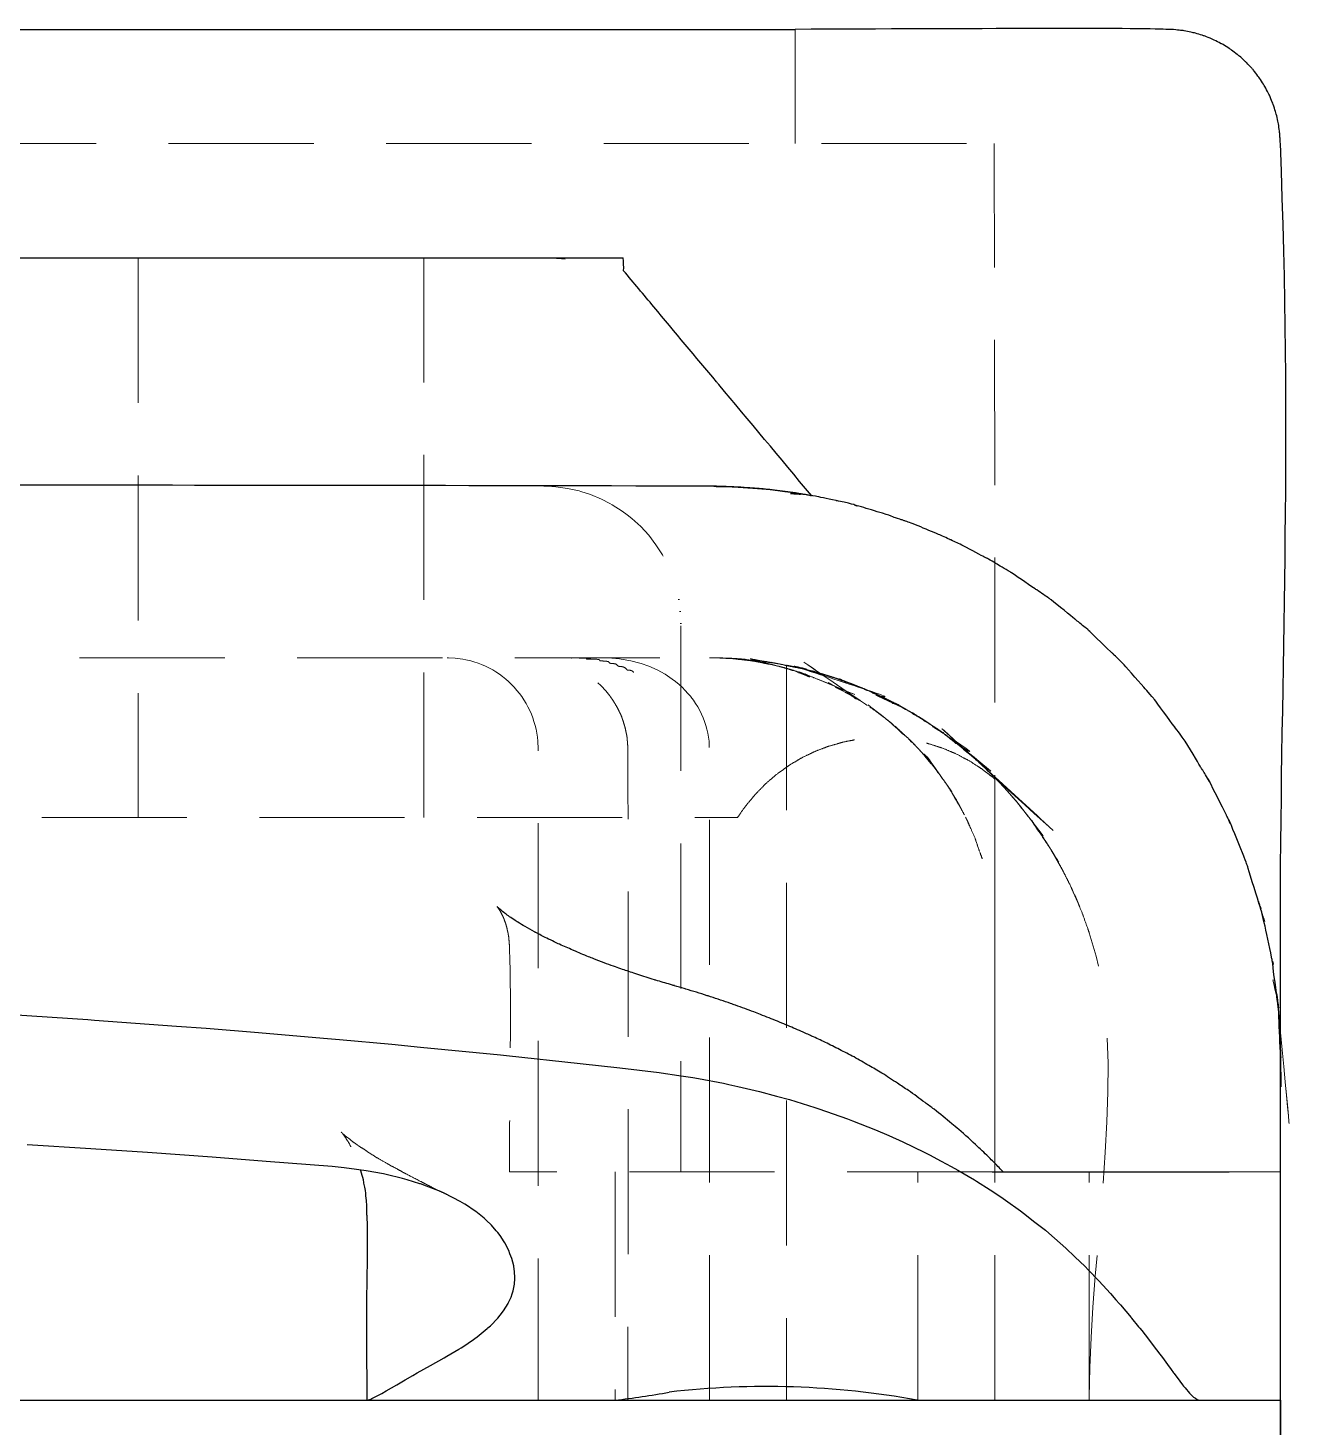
# Model space of a CAD drawing. Header units: millimetres. Extents: x -18.7 to 18.6, y -11.5 to 12.
# Drawn here: x 7.54 to 18.64, y -0.23 to 12.01 of the extents above; entities that cross this region are included whole.
import ezdxf

# ---------------------------------------------------------------- set-up
doc = ezdxf.new("R2010")
doc.units = ezdxf.units.MM
doc.linetypes.add('HIDDEN', pattern=[1.905, 1.27, -0.635])

msp = doc.modelspace()

# ---------------------------------------------------------------- linework, layer by layer
at = {"color": 7, "linetype": 'Continuous', "lineweight": 25}
for p, q in [((-14.25, 12), (14.25, 12)), ((12.165, 10), (12.747, 10)), ((18.472, 3.507), (18.473, 3.517)), ((18.487, 3.343), (18.484, 3.377)), ((18.5, 3.005), (18.5, 3.009)), ((15.976, 2), (18.049, 2)), ((3.5, 0), (10.501, 0)), ((10.505, 0), (12.675, 0)), ((12.68, 0), (17.796, 0))]:
    msp.add_line(p, q, dxfattribs=at)
at = {"color": 7, "linetype": 'HIDDEN', "lineweight": 18}
for p, q in [((14.25, 11), (14.25, 12)), ((-15.998, 11), (15.998, 11)), ((8.5, 10), (8.5, 5.1)), ((11, 5.1), (11, 10)), ((12.165, 10), (12, 10)), ((12.75, 9.887), (12.75, 9.887)), ((12.643, 6.497), (12.554, 6.5)), ((12.714, 6.5), (12.643, 6.497)), ((13.511, 6.5), (13.5, 6.5)), ((14.175, 6.434), (14.175, 0)), ((14.693, 6.29), (14.694, 6.29)), ((15.214, 6.052), (15.157, 6.083)), ((15.214, 6.052), (15.215, 6.051)), ((16, 0), (16, 5.449)), ((5.753, 5.1), (13.746, 5.1)), ((16.352, 5.029), (16.339, 5.046)), ((16.515, 4.777), (16.515, 4.777)), ((16.733, 4.339), (16.733, 4.34)), ((18.5, 3.027), (18.5, 3.027)), ((18.5, 3.009), (18.5, 3.009)), ((15.976, 2), (11.75, 2)), ((12.675, 2), (12.675, 0)), ((15.325, 0), (15.325, 2)), ((16.825, 0), (16.825, 2)), ((18.049, 2), (18.5, 2))]:
    msp.add_line(p, q, dxfattribs=at)
at = {"color": 7, "linetype": 'Continuous', "lineweight": 25, "flags": 128}
for points in [[(-3.309, 10), (-2.881, 10), (-2.432, 10), (-1.966, 10), (-1.487, 10), (-0.997, 10), (-0.5, 10), (0, 10), (0.5, 10), (0.997, 10), (1.487, 10), (1.966, 10), (2.432, 10), (2.881, 10), (3.309, 10), (3.715, 10), (4.095, 10), (11.798, 10), (11.901, 10), (12, 10), (12.005, 10), (12.165, 10)], [(13.559, 7.999), (13.604, 7.999), (13.614, 7.999), (13.701, 7.996), (13.753, 7.994), (13.881, 7.985), (13.959, 7.979), (13.971, 7.978), (13.997, 7.975), (14.032, 7.971), (14.099, 7.964), (14.16, 7.956), (14.187, 7.953), (14.26, 7.942), (14.262, 7.942), (14.317, 7.933), (14.332, 7.93), (14.359, 7.926), (14.376, 7.923), (14.384, 7.921), (14.393, 7.92), (14.393, 7.92)], [(7.393, 3.376), (8.06, 3.332), (8.117, 3.328), (8.837, 3.275), (9.096, 3.256), (9.553, 3.218), (10.123, 3.17), (10.264, 3.157), (10.722, 3.116), (10.971, 3.091), (11.673, 3.022), (11.724, 3.017), (12.369, 2.947), (12.716, 2.909), (13.061, 2.868), (13.079, 2.866), (13.233, 2.843), (13.355, 2.825), (13.405, 2.815), (13.625, 2.774), (13.67, 2.764), (13.749, 2.746), (13.938, 2.702), (14.089, 2.661), (14.201, 2.631), (14.424, 2.562), (14.458, 2.552), (14.709, 2.464), (14.752, 2.447), (14.954, 2.367), (15.071, 2.316), (15.193, 2.262), (15.38, 2.171), (15.426, 2.149), (15.53, 2.094), (15.617, 2.047), (15.676, 2.013), (15.82, 1.929), (15.839, 1.917), (15.958, 1.841), (16.051, 1.781), (16.093, 1.751), (16.224, 1.657), (16.251, 1.638), (16.35, 1.56), (16.441, 1.489), (16.472, 1.462), (16.621, 1.332), (16.7, 1.256), (16.789, 1.17), (16.817, 1.141), (16.91, 1.044), (16.944, 1.008), (17.011, 0.933), (17.059, 0.879), (17.09, 0.844), (17.099, 0.834), (17.192, 0.723), (17.195, 0.719), (17.257, 0.643), (17.267, 0.631), (17.285, 0.609), (17.344, 0.533), (17.368, 0.502), (17.414, 0.441), (17.442, 0.404), (17.465, 0.373), (17.509, 0.314), (17.542, 0.269), (17.564, 0.239), (17.568, 0.234), (17.618, 0.166), (17.642, 0.136), (17.651, 0.124), (17.664, 0.108), (17.704, 0.061), (17.705, 0.06), (17.723, 0.042), (17.738, 0.028), (17.744, 0.024), (17.754, 0.017), (17.769, 0.007), (17.796, 0), (17.832, 0), (17.891, 0), (17.894, 0), (18.034, 0), (18.049, 0), (18.163, 0), (18.185, 0), (18.2, 0), (18.283, 0), (18.348, 0), (18.396, 0), (18.5, 0), (18.5, 0)], [(10.501, 0), (10.505, 0), (10.506, 0), (10.518, 0.003), (10.536, 0.01), (10.546, 0.015), (10.592, 0.038), (10.632, 0.06), (10.672, 0.082), (10.764, 0.135), (10.778, 0.143), (10.839, 0.178), (10.906, 0.217), (10.944, 0.239), (11.058, 0.303), (11.18, 0.372), (11.202, 0.385), (11.307, 0.447), (11.328, 0.459), (11.341, 0.467), (11.435, 0.532), (11.446, 0.54), (11.467, 0.554), (11.554, 0.627), (11.561, 0.633), (11.585, 0.652), (11.648, 0.717), (11.65, 0.719), (11.67, 0.745), (11.698, 0.781), (11.738, 0.846), (11.74, 0.849), (11.742, 0.854), (11.764, 0.901), (11.774, 0.932), (11.782, 0.957), (11.783, 0.958), (11.794, 1.015), (11.798, 1.066), (11.798, 1.071), (11.796, 1.127), (11.789, 1.17), (11.788, 1.175), (11.771, 1.241), (11.755, 1.282), (11.744, 1.31), (11.71, 1.377), (11.705, 1.385), (11.668, 1.441), (11.649, 1.467), (11.635, 1.482), (11.592, 1.531), (11.547, 1.575), (11.528, 1.593), (11.455, 1.651), (11.441, 1.661), (11.374, 1.707), (11.36, 1.715), (11.318, 1.739), (11.258, 1.773), (11.179, 1.811), (11.147, 1.826), (11.025, 1.874), (10.971, 1.893), (10.967, 1.895), (10.854, 1.929), (10.813, 1.941), (10.671, 1.975), (10.647, 1.981), (10.496, 2.009), (10.413, 2.02), (10.305, 2.034), (10.2, 2.045), (9.622, 2.09), (9.148, 2.127), (8.581, 2.167), (8.085, 2.201), (7.53, 2.235)]]:
    msp.add_lwpolyline(points, dxfattribs=at)
at = {"color": 7, "linetype": 'HIDDEN', "lineweight": 18, "flags": 128}
for points in [[(12.165, 10), (12.114, 9.997), (12.163, 9.994), (12.17, 9.994), (12.239, 9.989), (12.165, 10)], [(12.05, 8), (12.12, 7.997), (12.155, 7.995), (12.258, 7.982), (12.361, 7.959), (12.375, 7.955), (12.46, 7.928), (12.557, 7.888), (12.63, 7.85), (12.65, 7.839), (12.738, 7.783), (12.781, 7.75), (12.821, 7.719), (12.899, 7.649), (12.969, 7.571), (13.033, 7.488), (13.073, 7.426), (13.089, 7.4), (13.138, 7.307), (13.15, 7.278), (13.178, 7.21), (13.209, 7.111), (13.23, 7.017), (13.232, 7.008), (13.232, 7.008), (13.245, 6.905), (13.245, 6.905), (13.25, 6.8), (13.25, 6.8), (13.25, 2), (13.25, 2), (13.25, 2)], [(13.5, 8), (13.539, 8), (13.559, 7.999)], [(14.393, 7.92), (14.393, 7.92), (14.392, 7.92)], [(11.204, 6.5), (11.218, 6.499), (11.274, 6.497), (11.297, 6.494), (11.343, 6.488), (11.37, 6.482), (11.411, 6.473), (11.44, 6.464), (11.477, 6.452), (11.506, 6.44), (11.542, 6.425), (11.57, 6.41), (11.604, 6.393), (11.631, 6.375), (11.662, 6.355), (11.689, 6.335), (11.718, 6.313), (11.742, 6.29), (11.769, 6.266), (11.792, 6.241), (11.816, 6.214), (11.837, 6.187), (11.859, 6.159), (11.877, 6.13), (11.896, 6.1), (11.912, 6.07), (11.928, 6.038), (11.942, 6.006), (11.955, 5.974), (11.965, 5.941), (11.976, 5.907), (11.984, 5.873), (11.991, 5.839), (11.996, 5.805), (12, 5.77), (12.003, 5.701), (12.003, 5.7), (12.003, 5.606), (12.003, 0), (12.003, 0)], [(13.5, 0), (13.5, 5.7), (13.499, 5.735), (13.497, 5.77), (13.492, 5.805), (13.486, 5.839), (13.479, 5.873), (13.469, 5.907), (13.458, 5.941), (13.446, 5.974), (13.432, 6.006), (13.416, 6.038), (13.398, 6.07), (13.379, 6.1), (13.36, 6.129), (13.339, 6.157), (13.337, 6.159), (13.313, 6.187), (13.289, 6.214), (13.262, 6.241), (13.235, 6.266), (13.205, 6.29), (13.175, 6.313), (13.113, 6.355), (13.043, 6.393), (12.97, 6.425), (12.904, 6.448), (12.893, 6.452), (12.813, 6.473), (12.729, 6.487), (12.714, 6.49), (12.643, 6.497)], [(14.18, 6.433), (14.176, 6.434), (14.175, 6.434), (14.175, 6.434), (14.175, 6.434)], [(14.74, 6.273), (14.702, 6.287), (14.693, 6.29)], [(16.515, 4.777), (16.492, 4.815), (16.492, 4.815), (16.611, 4.602), (16.669, 4.486), (16.668, 4.487), (16.684, 4.453), (16.671, 4.48), (16.671, 4.48), (16.726, 4.358), (16.726, 4.358)], [(14.175, 0.135), (14.175, 0), (14.175, 0), (14.175, 0)], [(16, 0), (16, 0)]]:
    msp.add_lwpolyline(points, dxfattribs=at)
at = {"color": 7, "linetype": 'HIDDEN', "lineweight": 18}
msp.add_arc((13.492, 2.902), 5.098, 81.2938, 89.914, dxfattribs=at)
at = {"color": 7, "linetype": 'Continuous', "lineweight": 25}
for centre, radius, start, end in [((11.753, 7.848), 7.902, 276.7006, 280.1704), ((13.999, -7.229), 7.349, 79.6476, 96.6498)]:
    msp.add_arc(centre, radius, start, end, dxfattribs=at)
for points, knots in [([(18.5, 3.009), (18.498, 3.507), (18.49, 6.201), (18.601, 8.419), (18.495, 11.079), (18.494, 11.03), (18.493, 11.088), (18.487, 11.123), (18.485, 11.16), (18.473, 11.209), (18.467, 11.246), (18.451, 11.293), (18.442, 11.33), (18.422, 11.375), (18.409, 11.412), (18.386, 11.454), (18.37, 11.49), (18.343, 11.529), (18.323, 11.565), (18.294, 11.6), (18.27, 11.636), (18.24, 11.667), (18.211, 11.702), (18.179, 11.728), (18.146, 11.762), (18.114, 11.784), (18.075, 11.817), (18.045, 11.834), (17.999, 11.866), (17.972, 11.878), (17.919, 11.908), (17.896, 11.915), (17.834, 11.943), (17.816, 11.946), (17.745, 11.97), (17.734, 11.97), (17.649, 11.991), (17.644, 11.987), (17.556, 12.001), (17.531, 11.997), (17.399, 12.013), (15.766, 12.006), (14.25, 12)], [0, 0, 0, 0, 0.108239, 0.585163, 0.588427, 0.596403, 0.598017, 0.599633, 0.60441, 0.606045, 0.610816, 0.612473, 0.617239, 0.618927, 0.623687, 0.625413, 0.630171, 0.631945, 0.636702, 0.638537, 0.643296, 0.645208, 0.649974, 0.651988, 0.656768, 0.658918, 0.663722, 0.666062, 0.67091, 0.673524, 0.678455, 0.68149, 0.686579, 0.690326, 0.695753, 0.700894, 0.707179, 0.716043, 0.725298, 0.743904, 0.762288, 1, 1, 1, 1]), ([(12.75, 9.887), (12.75, 9.887), (12.751, 9.924), (12.749, 9.962), (12.747, 10)], [0, 0, 0, 0, 0.0002467, 1, 1, 1, 1]), ([(14.393, 7.92), (14.119, 8.249), (13.844, 8.58), (13.577, 8.897), (13.571, 8.905), (13.383, 9.129), (13.109, 9.457), (12.838, 9.782), (12.75, 9.887)], [0, 0, 0, 0, 0.492887, 0.496695, 0.500073, 0.504943, 0.839304, 1, 1, 1, 1]), ([(18.5, 0), (18.499, -5.007), (18.499, -10.103), (18.5, 3.35), (18.497, 2.639), (18.501, 2.981), (18.498, 3.088), (18.492, 3.212), (18.507, 2.86), (18.481, 3.422), (18.484, 3.401), (18.449, 3.681), (18.489, 3.376), (18.471, 3.517), (18.494, 3.341), (18.408, 3.977), (18.448, 3.754), (18.423, 3.866), (18.405, 3.965), (18.326, 4.319), (18.336, 4.246), (18.373, 4.15), (18.329, 4.291), (18.314, 4.353), (18.336, 4.267), (18.311, 4.352), (18.301, 4.382), (18.334, 4.275), (18.195, 4.719), (18.222, 4.647), (18.177, 4.76), (18.208, 4.684), (18.032, 5.127), (18.047, 5.074), (18.073, 5.026), (18.024, 5.124), (18.036, 5.103), (17.864, 5.445), (17.858, 5.448), (17.904, 5.375), (17.833, 5.49), (17.827, 5.5), (17.815, 5.521), (17.799, 5.545), (17.81, 5.523), (17.687, 5.744), (17.567, 5.902), (17.566, 5.904), (17.597, 5.861), (17.38, 6.154), (17.4, 6.13), (17.316, 6.225), (17.326, 6.216), (17.127, 6.443), (17.121, 6.446), (17.127, 6.444), (17.011, 6.554), (17.047, 6.52), (16.944, 6.618), (16.81, 6.748), (16.816, 6.742), (16.811, 6.747), (16.715, 6.824), (16.7, 6.838), (16.697, 6.838), (16.521, 6.984), (16.469, 7.023), (16.478, 7.016), (16.393, 7.074), (16.29, 7.144), (16.146, 7.243), (16.136, 7.249), (16.144, 7.244), (16.072, 7.286), (16.01, 7.323), (15.987, 7.337), (15.919, 7.376), (15.945, 7.362), (15.902, 7.384), (15.905, 7.381), (15.704, 7.49), (15.656, 7.511), (15.579, 7.546), (15.556, 7.557), (15.527, 7.571), (15.473, 7.59), (15.289, 7.673), (15.229, 7.69), (15.205, 7.699), (15.184, 7.707), (15.135, 7.719), (15.105, 7.737), (15.037, 7.757), (14.813, 7.826), (14.778, 7.833), (14.804, 7.826), (14.77, 7.835), (14.792, 7.828), (14.776, 7.842), (14.618, 7.873), (14.523, 7.892), (14.32, 7.938), (14.431, 7.91), (14.362, 7.924), (14.341, 7.928), (14.325, 7.929), (14.008, 7.956), (14.582, 7.901), (13.956, 7.982), (13.971, 7.977), (13.925, 7.982), (13.905, 7.982), (13.881, 7.983), (13.915, 7.982), (13.719, 7.996), (13.585, 8), (8.903, 8.015), (5.071, 8.008), (1.25, 8)], [0, 0, 0, 0, 0.4973391, 0.5062214, 0.5635252, 0.5691248, 0.5716767, 0.5815261, 0.5873253, 0.5904873, 0.5913784, 0.5914802, 0.5994176, 0.6045292, 0.6094181, 0.612675, 0.615646, 0.6158514, 0.6159882, 0.6191722, 0.6242684, 0.6274982, 0.6278189, 0.6278766, 0.6324369, 0.6367593, 0.6393912, 0.6415959, 0.6448868, 0.6456861, 0.6461296, 0.6477012, 0.6509027, 0.6539823, 0.6552291, 0.6557853, 0.6562848, 0.6594196, 0.6617281, 0.6636248, 0.6643155, 0.6647362, 0.6655436, 0.6664292, 0.6679145, 0.6710058, 0.671804, 0.6736661, 0.6750785, 0.67808, 0.6788084, 0.679729, 0.6804288, 0.6833263, 0.6840275, 0.6849703, 0.6860126, 0.6866522, 0.6869346, 0.6897342, 0.6905987, 0.6914093, 0.6925733, 0.6929195, 0.6934401, 0.6961418, 0.6966317, 0.6971599, 0.6984468, 0.698631, 0.7012314, 0.7018404, 0.7023013, 0.702514, 0.704124, 0.7043933, 0.7052906, 0.7056959, 0.7060087, 0.7062733, 0.7083397, 0.7099749, 0.7100702, 0.7110621, 0.7112878, 0.7116415, 0.7136938, 0.7161901, 0.7163199, 0.716634, 0.7167733, 0.71808, 0.7198927, 0.7218758, 0.7234422, 0.7238359, 0.7240287, 0.7243755, 0.7295364, 0.7297492, 0.7297868, 0.732551, 0.7389378, 0.7390604, 0.7394226, 0.7394759, 0.7395808, 0.749685, 0.7515636, 0.7544142, 0.7547114, 0.7549269, 0.7551779, 0.7561856, 0.759869, 0.7627997, 0.7635185, 1, 1, 1, 1]), ([(16.071, 2), (16.069, 2.002), (16.041, 2.031), (16.001, 2.072), (15.959, 2.115), (15.927, 2.146), (15.894, 2.179), (15.807, 2.257), (15.722, 2.34), (15.59, 2.445), (15.496, 2.528), (15.365, 2.62), (15.261, 2.701), (15.132, 2.782), (15.019, 2.861), (14.89, 2.932), (14.769, 3.006), (14.64, 3.068), (14.518, 3.133), (14.405, 3.183), (14.291, 3.236), (14.191, 3.277), (14.072, 3.328), (13.978, 3.364), (13.856, 3.412), (13.768, 3.443), (13.642, 3.489), (13.56, 3.515), (13.429, 3.559), (13.353, 3.581), (13.256, 3.611), (13.223, 3.621), (13.182, 3.632), (13.129, 3.649), (13.068, 3.665), (12.975, 3.694), (12.908, 3.714), (12.814, 3.747), (12.739, 3.771), (12.657, 3.801), (12.573, 3.83), (12.505, 3.858), (12.41, 3.894), (12.357, 3.918), (12.309, 3.938), (12.269, 3.957), (12.207, 3.981), (12.137, 4.016), (12.06, 4.051), (12.013, 4.078), (11.975, 4.097), (11.946, 4.115), (11.885, 4.144), (11.842, 4.174), (11.81, 4.193), (11.788, 4.21), (11.748, 4.231), (11.722, 4.256), (11.686, 4.278), (11.68, 4.288), (11.666, 4.299), (11.659, 4.307), (11.648, 4.312), (11.646, 4.318), (11.645, 4.317), (11.644, 4.319), (11.643, 4.321)], [0, 0, 0, 0, 0.001246, 0.019366, 0.027536, 0.029547, 0.041089, 0.049524, 0.085508, 0.097847, 0.129835, 0.145512, 0.174172, 0.192674, 0.218622, 0.239477, 0.263248, 0.286113, 0.308159, 0.329123, 0.34494, 0.36834, 0.38104, 0.406623, 0.416568, 0.444252, 0.451652, 0.481439, 0.486412, 0.518574, 0.520964, 0.53598, 0.536259, 0.54224, 0.565103, 0.567387, 0.59414, 0.60109, 0.623146, 0.635891, 0.652187, 0.672053, 0.681333, 0.710898, 0.71135, 0.712645, 0.741004, 0.753099, 0.770422, 0.798421, 0.799653, 0.801606, 0.828753, 0.852781, 0.857772, 0.862351, 0.885347, 0.907571, 0.914659, 0.943824, 0.943863, 0.943872, 0.973121, 0.974023, 0.98011, 1, 1, 1, 1]), ([(18.5, 3.027), (18.501, 2.779), (18.502, 2.531), (18.5, 3.046), (18.499, 3.049), (18.499, 3.049)], [0, 0, 0, 0, 0.993363, 0.999271, 1, 1, 1, 1]), ([(10.446, 2.015), (10.447, 2.014), (10.453, 1.984), (10.47, 1.945), (10.473, 1.895), (10.491, 1.824), (10.492, 1.764), (10.5, 1.724), (10.498, 1.666), (10.51, 1.477), (10.495, 0.837), (10.5, 0.32), (10.503, 0)], [0, 0, 0, 0, 0.0031992, 0.0811217, 0.1221496, 0.1559635, 0.214385, 0.2276379, 0.2734376, 0.2944438, 0.5634518, 1, 1, 1, 1])]:
    msp.add_open_spline(points, degree=3, knots=knots, dxfattribs=at)
at = {"color": 7, "linetype": 'HIDDEN', "lineweight": 18}
for points, knots in [([(16, 4), (16, 2.435), (16, 0.468), (16, 7.437), (15.996, 9.698), (15.993, 11)], [0, 0, 0, 0, 0.623316, 0.783183, 1, 1, 1, 1]), ([(10.635, 10), (10.635, 10), (10.67, 10), (11.073, 10.002), (11.632, 10.001), (12.159, 10)], [0, 0, 0, 0, 0.000012, 0.05721, 1, 1, 1, 1]), ([(13.538, 7.999), (13.539, 7.999), (13.541, 7.999), (13.549, 7.999), (13.529, 7.999), (13.774, 7.996), (13.575, 8), (13.697, 7.996), (13.711, 7.995), (13.713, 7.995)], [0, 0, 0, 0, 0.016488, 0.124745, 0.199462, 0.276899, 0.759781, 0.953746, 1, 1, 1, 1]), ([(13.716, 7.995), (13.728, 7.995), (13.751, 7.994), (13.882, 7.985), (13.896, 7.984), (13.9, 7.984)], [0, 0, 0, 0, 0.450015, 0.834235, 1, 1, 1, 1]), ([(13.971, 7.978), (13.973, 7.977), (13.979, 7.977), (13.975, 7.976), (13.998, 7.975), (14.024, 7.972), (14.027, 7.972)], [0, 0, 0, 0, 0.11943, 0.380361, 0.914197, 1, 1, 1, 1]), ([(14.033, 7.971), (14.035, 7.971), (14.067, 7.967), (14.09, 7.965), (14.111, 7.962)], [0, 0, 0, 0, 0.068085, 1, 1, 1, 1]), ([(14.128, 7.96), (14.14, 7.959), (14.175, 7.954), (14.187, 7.953), (14.194, 7.952)], [0, 0, 0, 0, 0.361991, 1, 1, 1, 1]), ([(14.224, 7.947), (14.241, 7.945), (14.263, 7.941), (14.265, 7.941), (14.265, 7.941)], [0, 0, 0, 0, 0.81956, 1, 1, 1, 1]), ([(14.39, 7.92), (14.391, 7.92), (14.393, 7.92), (14.393, 7.92), (14.393, 7.92)], [0, 0, 0, 0, 0.738733, 1, 1, 1, 1]), ([(14.819, 6.124), (14.385, 6.421), (13.941, 6.725), (14.953, 6.034), (14.978, 6.005), (14.98, 6.022), (14.972, 6.023), (14.967, 6.024)], [0, 0, 0, 0, 0.477415, 0.487441, 0.511123, 0.687112, 1, 1, 1, 1]), ([(16, 5.449), (15.99, 5.461), (15.979, 5.475), (15.938, 5.511), (15.933, 5.516), (15.788, 5.649), (15.801, 5.636), (15.777, 5.66), (15.606, 5.798), (15.629, 5.773), (15.588, 5.808), (15.593, 5.804), (15.579, 5.814), (15.582, 5.812), (15.497, 5.881), (15.381, 5.946), (15.361, 5.963), (15.359, 5.963), (15.329, 5.983), (15.258, 6.027), (15.241, 6.036), (15.175, 6.074), (15.125, 6.099), (15.092, 6.115), (15.214, 6.062), (14.773, 6.265), (14.979, 6.166), (14.873, 6.218), (14.863, 6.224), (14.826, 6.237), (14.877, 6.232), (14.624, 6.312), (14.621, 6.313), (14.601, 6.321), (14.605, 6.319), (14.547, 6.339), (14.42, 6.381), (14.519, 6.335), (14.341, 6.396), (14.34, 6.396), (14.061, 6.473), (14.615, 6.341), (14.036, 6.462), (14.092, 6.446), (14.084, 6.449), (14.073, 6.452), (14.082, 6.45), (13.75, 6.514), (14.019, 6.455), (13.85, 6.476), (13.798, 6.485), (13.805, 6.485), (13.779, 6.488), (13.782, 6.487), (13.681, 6.494), (13.96, 6.479), (13.485, 6.506), (13.554, 6.496), (13.508, 6.5), (13.463, 6.5), (13.089, 6.5), (12.942, 6.5), (12.642, 6.5), (12.405, 6.5), (12.169, 6.5), (11.057, 6.5), (9.239, 6.5), (7.536, 6.5)], [0, 0, 0, 0, 0.138766, 0.153922, 0.15648, 0.16419, 0.16697, 0.169464, 0.177092, 0.180644, 0.180936, 0.182914, 0.185699, 0.186432, 0.195152, 0.198562, 0.199692, 0.201265, 0.201972, 0.209008, 0.210727, 0.211481, 0.226639, 0.228226, 0.244692, 0.251847, 0.263443, 0.263791, 0.264547, 0.266107, 0.283125, 0.286072, 0.286244, 0.286845, 0.288032, 0.288517, 0.299029, 0.323365, 0.323695, 0.324246, 0.324713, 0.355596, 0.362577, 0.372346, 0.372685, 0.372857, 0.373475, 0.374385, 0.401724, 0.431755, 0.431973, 0.432701, 0.433433, 0.433973, 0.4345, 0.475563, 0.476389, 0.509494, 0.510332, 0.511138, 0.523676, 0.542659, 0.563088, 0.584979, 0.608341, 0.633163, 1, 1, 1, 1]), ([(12.019, 6.5), (12.106, 6.5), (12.22, 6.5), (12.572, 6.5), (12.208, 6.496), (12.36, 6.498), (12.499, 6.493), (12.435, 6.493), (12.419, 6.486), (12.467, 6.488), (12.552, 6.486), (12.533, 6.47), (12.572, 6.472), (12.631, 6.465), (12.618, 6.45), (12.651, 6.45), (12.688, 6.444), (12.687, 6.438), (12.708, 6.421), (12.725, 6.424), (12.765, 6.415), (12.778, 6.389), (12.798, 6.391), (12.83, 6.386), (12.852, 6.352), (12.869, 6.352), (12.89, 6.349), (12.921, 6.309), (13.099, 6.34), (12.809, 6.31), (12.523, 6.281)], [0, 0, 0, 0, 0.190871, 0.250639, 0.381034, 0.422693, 0.465194, 0.507877, 0.513494, 0.533933, 0.566343, 0.588443, 0.607616, 0.616646, 0.634274, 0.64566, 0.655305, 0.658292, 0.668466, 0.677646, 0.685716, 0.696404, 0.704714, 0.713567, 0.722038, 0.726474, 0.733828, 0.739888, 0.743318, 1, 1, 1, 1]), ([(15.732, 5.124), (15.72, 5.146), (15.705, 5.175), (15.685, 5.213), (15.665, 5.252), (15.631, 5.303), (15.604, 5.349), (15.586, 5.379), (15.558, 5.416), (15.53, 5.457), (15.497, 5.505), (15.475, 5.531), (15.446, 5.568), (15.419, 5.603), (15.38, 5.646), (15.353, 5.677), (15.332, 5.701), (15.304, 5.73), (15.259, 5.779), (15.187, 5.841), (15.117, 5.909), (15.038, 5.971), (14.955, 6.034), (14.87, 6.092), (14.78, 6.148), (14.713, 6.187), (14.648, 6.22), (14.587, 6.252), (14.491, 6.296), (14.4, 6.333), (14.302, 6.368), (14.213, 6.397), (14.143, 6.417), (14.075, 6.432), (14.007, 6.449), (13.918, 6.465), (13.817, 6.481), (13.706, 6.492), (13.597, 6.499), (13.532, 6.5), (13.508, 6.5)], [0, 0, 0, 0, 0.027232, 0.036577, 0.047442, 0.076034, 0.102621, 0.105397, 0.114644, 0.152026, 0.159232, 0.176232, 0.188094, 0.20862, 0.223206, 0.248537, 0.251186, 0.257204, 0.290084, 0.319928, 0.355647, 0.391329, 0.424076, 0.463094, 0.499367, 0.535425, 0.544106, 0.576438, 0.608621, 0.656016, 0.683055, 0.721005, 0.759179, 0.762881, 0.80029, 0.837519, 0.867025, 0.91868, 0.969885, 1, 1, 1, 1]), ([(13.532, 6.499), (13.55, 6.499), (13.629, 6.495), (13.644, 6.494), (13.656, 6.494)], [0, 0, 0, 0, 0.2279856, 1, 1, 1, 1]), ([(14.855, 6.227), (14.866, 6.223), (14.887, 6.215), (14.666, 6.3), (14.717, 6.277), (14.599, 6.324), (14.592, 6.322), (14.501, 6.357), (14.511, 6.343), (14.412, 6.379), (14.271, 6.413), (14.357, 6.396), (14.155, 6.433), (14.162, 6.435), (14, 6.467), (14.12, 6.443), (13.818, 6.49), (13.895, 6.471), (13.811, 6.485), (13.716, 6.491), (13.535, 6.513), (13.827, 6.477), (13.596, 6.497), (13.584, 6.498)], [0, 0, 0, 0, 0.0592966, 0.1160334, 0.1569749, 0.1700488, 0.1900524, 0.2863196, 0.3615751, 0.384916, 0.4137924, 0.4737925, 0.5403812, 0.5530209, 0.564424, 0.5936457, 0.6594409, 0.7670833, 0.7898616, 0.8087624, 0.9466543, 0.9971314, 1, 1, 1, 1]), ([(13.808, 6.485), (13.803, 6.486), (13.734, 6.494), (13.664, 6.496), (13.6, 6.497)], [0, 0, 0, 0, 0.076694, 1, 1, 1, 1]), ([(13.656, 6.494), (13.672, 6.494), (13.688, 6.494), (13.703, 6.492), (13.703, 6.492)], [0, 0, 0, 0, 0.994122, 1, 1, 1, 1]), ([(13.703, 6.492), (13.687, 6.493), (13.664, 6.496), (13.772, 6.484), (13.732, 6.487), (13.786, 6.482), (13.822, 6.478)], [0, 0, 0, 0, 0.341138, 0.475693, 0.651935, 1, 1, 1, 1]), ([(14.31, 6.404), (14.279, 6.41), (14.134, 6.439), (14.302, 6.404), (14.197, 6.429), (14.015, 6.463), (13.978, 6.466), (13.874, 6.476), (13.923, 6.471), (13.85, 6.48), (13.811, 6.485)], [0, 0, 0, 0, 0.017023, 0.081907, 0.240013, 0.35491, 0.530043, 0.761373, 0.870122, 1, 1, 1, 1]), ([(13.822, 6.478), (13.841, 6.476), (13.862, 6.474), (13.882, 6.471), (13.884, 6.47)], [0, 0, 0, 0, 0.8947349, 1, 1, 1, 1]), ([(13.884, 6.47), (13.873, 6.472), (13.858, 6.475), (13.981, 6.453), (13.961, 6.455), (14.032, 6.44), (14.026, 6.442), (14.021, 6.444)], [0, 0, 0, 0, 0.31633, 0.415826, 0.562902, 0.629642, 1, 1, 1, 1]), ([(14.055, 6.437), (13.969, 6.461), (13.876, 6.486), (14.184, 6.404), (14.225, 6.389), (14.258, 6.383), (14.232, 6.39), (14.209, 6.397)], [0, 0, 0, 0, 0.403051, 0.436994, 0.482344, 0.527702, 1, 1, 1, 1]), ([(14.021, 6.444), (14.03, 6.443), (14.041, 6.441), (14.052, 6.438), (14.055, 6.437)], [0, 0, 0, 0, 0.7556, 1, 1, 1, 1]), ([(14.213, 6.396), (14.336, 6.346), (14.477, 6.289), (14.253, 6.391), (15.109, 6.041), (14.115, 6.442), (14.209, 6.425), (14.631, 6.231), (14.601, 6.241), (14.7, 6.194), (14.571, 6.257), (14.615, 6.236), (14.636, 6.226), (14.645, 6.221)], [0, 0, 0, 0, 0.210179, 0.242826, 0.250619, 0.417335, 0.601774, 0.616541, 0.661221, 0.694623, 0.804474, 0.910965, 1, 1, 1, 1]), ([(14.295, 6.408), (14.289, 6.41), (14.274, 6.413), (14.255, 6.418), (14.236, 6.422), (14.22, 6.425), (14.206, 6.428), (14.195, 6.43), (14.186, 6.432), (14.18, 6.433), (14.176, 6.434), (14.176, 6.434), (14.175, 6.434)], [0, 0, 0, 0, 0.088257, 0.194035, 0.299656, 0.404823, 0.510114, 0.615376, 0.720391, 0.825793, 0.931004, 1, 1, 1, 1]), ([(14.175, 6.434), (14.185, 6.432), (14.204, 6.428), (14.219, 6.425), (14.248, 6.418), (14.257, 6.417), (14.256, 6.417), (14.258, 6.417), (14.258, 6.417), (14.259, 6.417), (14.265, 6.415), (14.268, 6.415), (14.288, 6.41), (14.295, 6.409)], [0, 0, 0, 0, 0.069379, 0.14462, 0.162477, 0.178524, 0.214976, 0.27497, 0.367344, 0.504633, 0.692077, 0.900974, 1, 1, 1, 1]), ([(14.209, 6.397), (14.21, 6.397), (14.211, 6.397), (14.213, 6.396), (14.213, 6.396)], [0, 0, 0, 0, 0.515422, 1, 1, 1, 1]), ([(14.295, 6.409), (14.288, 6.41), (14.274, 6.413), (14.262, 6.416), (14.255, 6.418)], [0, 0, 0, 0, 0.448733, 1, 1, 1, 1]), ([(14.301, 6.407), (14.302, 6.407), (14.303, 6.407), (14.297, 6.408), (14.295, 6.408)], [0, 0, 0, 0, 0.746258, 1, 1, 1, 1]), ([(14.692, 6.291), (14.677, 6.296), (14.648, 6.307), (14.605, 6.321), (14.563, 6.335), (14.523, 6.347), (14.485, 6.359), (14.452, 6.368), (14.43, 6.374), (14.407, 6.38), (14.382, 6.387), (14.352, 6.395), (14.325, 6.401), (14.309, 6.405), (14.301, 6.407)], [0, 0, 0, 0, 0.08992, 0.182694, 0.275622, 0.367434, 0.459783, 0.551526, 0.610954, 0.642769, 0.733879, 0.824879, 0.915485, 1, 1, 1, 1]), ([(14.301, 6.407), (14.309, 6.405), (14.339, 6.398), (14.334, 6.399), (14.34, 6.398), (14.344, 6.396), (14.285, 6.412), (14.512, 6.351), (14.304, 6.415), (14.626, 6.311), (14.694, 6.29), (14.691, 6.291), (14.691, 6.291), (14.687, 6.292), (14.682, 6.294), (14.671, 6.298), (14.683, 6.294), (14.692, 6.291)], [0, 0, 0, 0, 0.021545, 0.081904, 0.142772, 0.18886, 0.254165, 0.393839, 0.544996, 0.648766, 0.649629, 0.652012, 0.656371, 0.665613, 0.690565, 0.790068, 1, 1, 1, 1]), ([(15.586, 5.81), (15.584, 5.811), (15.563, 5.827), (15.593, 5.811), (15.415, 5.921), (15.66, 5.772), (14.915, 6.249), (15.603, 5.812), (15.307, 5.996), (15.258, 6.017), (15.356, 5.992), (14.457, 6.403), (15.393, 5.979), (14.818, 6.243), (15.051, 6.136), (14.937, 6.185), (15.232, 6.103), (14.529, 6.333), (14.31, 6.404)], [0, 0, 0, 0, 0.001683, 0.01608, 0.018219, 0.034383, 0.110565, 0.412709, 0.423447, 0.452281, 0.582755, 0.818086, 0.866861, 0.871285, 0.901759, 0.917633, 0.974304, 1, 1, 1, 1]), ([(12.523, 6.281), (12.529, 6.275), (12.551, 6.256), (12.573, 6.234), (12.6, 6.201), (12.618, 6.182), (12.64, 6.149), (12.657, 6.127), (12.675, 6.095), (12.692, 6.069), (12.706, 6.039), (12.721, 6.009), (12.733, 5.985), (12.737, 5.966), (12.741, 5.958), (12.748, 5.938), (12.754, 5.916), (12.765, 5.88), (12.769, 5.855), (12.778, 5.818), (12.781, 5.794), (12.783, 5.756), (12.786, 5.73), (12.794, 3.806), (12.79, 1.9), (12.786, 0)], [0, 0, 0, 0, 0.003925, 0.014121, 0.015064, 0.024284, 0.026393, 0.034115, 0.037649, 0.043734, 0.048834, 0.05321, 0.059993, 0.061225, 0.062624, 0.064128, 0.071041, 0.073477, 0.082063, 0.082658, 0.091739, 0.093052, 0.100787, 0.104028, 1, 1, 1, 1]), ([(14.674, 6.207), (14.556, 6.274), (14.431, 6.344), (14.756, 6.161), (14.792, 6.131), (14.789, 6.137), (14.786, 6.143)], [0, 0, 0, 0, 0.4546383, 0.4815026, 0.5393716, 1, 1, 1, 1]), ([(14.702, 6.287), (14.644, 6.312), (14.56, 6.348), (14.89, 6.209), (14.95, 6.186), (14.94, 6.19), (14.942, 6.189), (14.92, 6.199), (14.957, 6.183), (14.922, 6.196), (14.969, 6.178), (15.191, 6.063), (15.22, 6.048), (15.22, 6.048), (15.22, 6.048), (15.202, 6.058), (15.208, 6.055), (15.214, 6.052)], [0, 0, 0, 0, 0.16256, 0.234524, 0.236802, 0.242445, 0.256319, 0.303264, 0.459798, 0.67945, 0.692553, 0.747484, 0.74749, 0.747499, 0.747525, 0.747656, 1, 1, 1, 1]), ([(14.702, 6.287), (14.699, 6.288), (14.686, 6.293), (14.689, 6.292), (14.692, 6.291)], [0, 0, 0, 0, 0.229067, 1, 1, 1, 1]), ([(15.214, 6.052), (15.195, 6.062), (15.157, 6.083), (15.102, 6.112), (15.047, 6.14), (15.003, 6.161), (14.968, 6.177), (14.932, 6.194), (14.888, 6.213), (14.838, 6.234), (14.788, 6.254), (14.743, 6.272), (14.715, 6.282), (14.702, 6.287)], [0, 0, 0, 0, 0.107258, 0.212137, 0.316546, 0.419035, 0.464354, 0.521486, 0.62189, 0.72269, 0.821919, 0.920757, 1, 1, 1, 1]), ([(14.645, 6.221), (14.654, 6.217), (14.664, 6.213), (14.673, 6.208), (14.674, 6.207)], [0, 0, 0, 0, 0.898003, 1, 1, 1, 1]), ([(14.786, 6.143), (14.795, 6.138), (14.806, 6.132), (14.816, 6.125), (14.819, 6.124)], [0, 0, 0, 0, 0.785367, 1, 1, 1, 1]), ([(15.011, 5.99), (14.903, 6.076), (14.789, 6.167), (15.082, 5.935), (15.274, 5.755), (15.075, 5.95), (15.158, 5.868), (15.248, 5.788), (15.275, 5.756), (15.234, 5.798), (15.284, 5.746), (15.271, 5.762), (15.258, 5.777)], [0, 0, 0, 0, 0.237534, 0.251258, 0.268013, 0.436934, 0.596687, 0.650188, 0.72931, 0.796695, 0.810304, 1, 1, 1, 1]), ([(15.995, 5.455), (15.99, 5.46), (15.982, 5.468), (15.949, 5.499), (15.777, 5.65), (17.367, 4.207), (15.251, 6.138), (15.971, 5.481), (15.624, 5.792), (15.673, 5.732), (15.621, 5.782), (15.568, 5.824), (15.749, 5.671), (15.96, 5.578), (15.443, 5.906), (15.359, 5.968), (15.35, 5.969), (15.329, 5.985), (15.416, 5.946), (15.155, 6.079), (15.153, 6.084), (14.978, 6.173), (15.006, 6.168), (15.18, 6.057), (14.963, 6.179), (14.81, 6.247), (14.839, 6.234), (14.857, 6.226)], [0, 0, 0, 0, 0.0322002, 0.0509583, 0.0631651, 0.3617014, 0.3635912, 0.4704715, 0.5311985, 0.5566494, 0.5572535, 0.5593129, 0.5622621, 0.6835161, 0.6909879, 0.6973156, 0.7087509, 0.7165687, 0.7830768, 0.7907666, 0.8011816, 0.8114627, 0.9060317, 0.9795156, 0.9828547, 0.9895787, 1, 1, 1, 1]), ([(14.967, 6.024), (14.971, 6.021), (14.984, 6.012), (14.997, 6.001), (15.008, 5.992), (15.011, 5.99)], [0, 0, 0, 0, 0.246484, 0.826343, 1, 1, 1, 1]), ([(15.217, 6.05), (15.156, 6.085), (15.095, 6.121), (15.254, 6.029), (15.364, 5.962), (15.373, 5.957), (15.373, 5.957), (15.371, 5.958), (15.458, 5.902), (15.546, 5.84), (15.545, 5.841), (15.545, 5.841), (15.545, 5.84), (15.662, 5.755), (15.778, 5.657), (15.774, 5.66), (15.775, 5.66), (15.771, 5.663), (15.912, 5.537), (15.97, 5.48), (15.989, 5.46)], [0, 0, 0, 0, 0.423102, 0.430111, 0.526604, 0.526636, 0.533457, 0.54013, 0.608454, 0.658318, 0.658488, 0.658694, 0.65876, 0.772961, 0.825252, 0.826636, 0.827454, 0.828093, 0.941833, 1, 1, 1, 1]), ([(15.797, 5.64), (15.775, 5.66), (15.745, 5.686), (15.683, 5.734), (15.609, 5.795), (15.531, 5.852), (15.452, 5.904), (15.377, 5.956), (15.294, 6.006), (15.237, 6.038), (15.218, 6.049), (15.214, 6.052)], [0, 0, 0, 0, 0.123784, 0.169274, 0.328273, 0.527041, 0.573052, 0.72032, 0.908452, 0.978128, 1, 1, 1, 1]), ([(15.214, 6.052), (15.215, 6.051), (15.218, 6.049), (15.215, 6.051), (15.214, 6.052)], [0, 0, 0, 0, 0.4985897, 1, 1, 1, 1]), ([(15.998, 5.452), (15.995, 5.455), (15.987, 5.463), (15.965, 5.484), (15.876, 5.561), (16.958, 4.58), (15.447, 5.961), (15.567, 5.815), (15.807, 5.632), (15.741, 5.686), (16.099, 5.385), (15.979, 5.508), (15.61, 5.791), (15.586, 5.81)], [0, 0, 0, 0, 0.016169, 0.049979, 0.121109, 0.612345, 0.619646, 0.783351, 0.785987, 0.787845, 0.791495, 0.986495, 1, 1, 1, 1]), ([(13.746, 5.1), (13.745, 5.098), (13.742, 5.094), (13.818, 5.205), (13.867, 5.259), (13.911, 5.315), (13.953, 5.354), (14.001, 5.406), (14.046, 5.441), (14.099, 5.489), (14.147, 5.519), (14.203, 5.563), (14.253, 5.589), (14.313, 5.628), (14.365, 5.649), (14.429, 5.683), (14.482, 5.7), (14.548, 5.728), (14.603, 5.74), (14.671, 5.763), (14.727, 5.771), (14.797, 5.787), (14.853, 5.79), (14.924, 5.8), (14.98, 5.799), (15.052, 5.803), (15.108, 5.797), (15.179, 5.795), (15.235, 5.784), (15.306, 5.776), (15.36, 5.76), (15.43, 5.746), (15.483, 5.725), (15.551, 5.706), (15.603, 5.681), (15.668, 5.656), (15.719, 5.625), (15.781, 5.596), (15.83, 5.56), (15.883, 5.529), (15.924, 5.495), (15.983, 5.452), (15.987, 5.446), (15.999, 5.436), (16, 5.436)], [0, 0, 0, 0, 0.05676, 0.093061, 0.123677, 0.139497, 0.170811, 0.18587, 0.217256, 0.232243, 0.263701, 0.278616, 0.310145, 0.324992, 0.356591, 0.371374, 0.403045, 0.417765, 0.449506, 0.464167, 0.495986, 0.510585, 0.542484, 0.557025, 0.58901, 0.603495, 0.635577, 0.650005, 0.682201, 0.696572, 0.728902, 0.743223, 0.775717, 0.79, 0.822707, 0.836976, 0.869988, 0.884305, 0.917788, 0.932338, 0.959979, 0.979127, 0.998584, 1, 1, 1, 1]), ([(15.258, 5.777), (15.259, 5.776), (15.261, 5.775), (15.262, 5.773), (15.263, 5.772)], [0, 0, 0, 0, 0.511122, 1, 1, 1, 1]), ([(15.263, 5.772), (15.29, 5.744), (15.341, 5.691), (15.378, 5.648), (15.39, 5.636), (15.388, 5.634), (15.419, 5.597), (15.46, 5.55), (15.403, 5.611), (15.34, 5.721), (15.637, 5.305), (15.311, 5.769), (15.934, 4.881), (15.517, 5.475), (15.554, 5.417), (15.462, 5.556), (15.621, 5.328), (15.613, 5.333), (15.666, 5.248), (15.629, 5.306), (15.687, 5.206), (15.632, 5.302), (15.633, 5.3), (15.668, 5.24), (15.697, 5.189)], [0, 0, 0, 0, 0.0711744, 0.1326006, 0.1638332, 0.1872169, 0.2089157, 0.2151892, 0.2968534, 0.3748971, 0.4060413, 0.4250228, 0.426496, 0.4631801, 0.4685786, 0.535399, 0.6093731, 0.6817257, 0.7230114, 0.758415, 0.7812229, 0.8368396, 0.862801, 1, 1, 1, 1]), ([(16.351, 5.03), (16.336, 5.051), (16.305, 5.092), (16.245, 5.173), (16.184, 5.248), (16.115, 5.325), (16.048, 5.401), (15.981, 5.471), (15.906, 5.541), (15.856, 5.59), (15.813, 5.626), (15.798, 5.639)], [0, 0, 0, 0, 0.0993549, 0.192902, 0.3833673, 0.4574052, 0.5701248, 0.7526454, 0.8037594, 0.9305896, 1, 1, 1, 1]), ([(15.989, 5.46), (15.99, 5.459), (15.993, 5.457), (15.991, 5.458), (15.992, 5.457), (15.987, 5.463), (16.098, 5.347), (16.196, 5.232), (16.192, 5.237), (16.193, 5.236), (16.19, 5.238), (16.283, 5.121), (16.482, 4.862), (16.415, 4.948), (16.351, 5.03)], [0, 0, 0, 0, 0.00223, 0.005248, 0.007042, 0.008534, 0.128799, 0.197601, 0.203839, 0.208301, 0.210053, 0.332587, 0.362426, 1, 1, 1, 1]), ([(16, 5.445), (16, 5.445), (15.998, 5.447), (15.983, 5.461), (15.995, 5.45), (16, 5.446)], [0, 0, 0, 0, 0.0554902, 0.599173, 1, 1, 1, 1]), ([(15.866, 4.802), (15.865, 4.805), (15.852, 4.841), (15.84, 4.878), (15.817, 4.943), (15.8, 4.977), (15.776, 5.032), (15.763, 5.066), (15.746, 5.096), (15.742, 5.104)], [0, 0, 0, 0, 0.028904, 0.352958, 0.363554, 0.6642, 0.695815, 0.914892, 1, 1, 1, 1]), ([(15.755, 5.079), (15.765, 5.055), (15.779, 5.025), (15.787, 5.005), (15.788, 5.004), (15.788, 5.004)], [0, 0, 0, 0, 0.753767, 0.956976, 1, 1, 1, 1]), ([(16.352, 5.029), (16.33, 5.065), (16.308, 5.1), (16.334, 5.051), (16.444, 4.892), (16.601, 4.644), (16.556, 4.713), (16.515, 4.778)], [0, 0, 0, 0, 0.465893, 0.466054, 0.579417, 0.604891, 1, 1, 1, 1]), ([(16.515, 4.778), (16.499, 4.803), (16.473, 4.845), (16.422, 4.929), (16.381, 4.987), (16.352, 5.029)], [0, 0, 0, 0, 0.302236, 0.500578, 1, 1, 1, 1]), ([(15.827, 4.913), (15.826, 4.917), (15.822, 4.928), (15.857, 4.825), (15.863, 4.811), (15.863, 4.811), (15.863, 4.812)], [0, 0, 0, 0, 0.339887, 0.960731, 0.96574, 1, 1, 1, 1]), ([(15.888, 4.74), (15.888, 4.74), (15.882, 4.759), (15.875, 4.777), (15.868, 4.796)], [0, 0, 0, 0, 0.000179, 1, 1, 1, 1]), ([(16.515, 4.777), (16.508, 4.788), (16.495, 4.812), (16.508, 4.789), (16.515, 4.778)], [0, 0, 0, 0, 0.499593, 1, 1, 1, 1]), ([(16.733, 4.34), (16.733, 4.34), (16.73, 4.348), (16.72, 4.372), (16.692, 4.435), (16.656, 4.515), (16.614, 4.595), (16.574, 4.676), (16.54, 4.735), (16.515, 4.777)], [0, 0, 0, 0, 0.00016, 0.056086, 0.183223, 0.44954, 0.61106, 0.723589, 1, 1, 1, 1]), ([(11.643, 4.321), (11.643, 4.321), (11.642, 4.319), (11.649, 4.317), (11.652, 4.305), (11.66, 4.3), (11.648, 4.315), (11.675, 4.273), (11.692, 4.236), (11.694, 4.235), (11.699, 4.22), (11.704, 4.212), (11.706, 4.199), (11.718, 4.176), (11.723, 4.151), (11.729, 4.133), (11.731, 4.113), (11.738, 4.094), (11.741, 4.069), (11.747, 4.043), (11.746, 4.018), (11.749, 4), (11.75, 3.975), (11.769, 3.528), (11.751, 2.669), (11.75, 2.023), (11.75, 2.004), (11.75, 2)], [0, 0, 0, 0, 0.005413, 0.04604, 0.065935, 0.091513, 0.123733, 0.131308, 0.150055, 0.161726, 0.182481, 0.200462, 0.210085, 0.234194, 0.254086, 0.265565, 0.279158, 0.296062, 0.307966, 0.325828, 0.350224, 0.355284, 0.363986, 0.381154, 0.981666, 0.996399, 1, 1, 1, 1]), ([(16.825, 0), (16.825, 0.009), (16.824, 1.373), (17.202, 3.048), (16.803, 4.154), (16.785, 4.204), (16.771, 4.245), (16.769, 4.249), (16.769, 4.251), (16.768, 4.252), (16.768, 4.253), (16.768, 4.253), (16.768, 4.254), (16.768, 4.254), (16.768, 4.254), (16.767, 4.255), (16.723, 4.366), (16.728, 4.353), (16.733, 4.339)], [0, 0, 0, 0, 0.005905, 0.87459, 0.884868, 0.914777, 0.916645, 0.917447, 0.917856, 0.918099, 0.918305, 0.91844, 0.918515, 0.918578, 0.918669, 0.918746, 0.918807, 1, 1, 1, 1]), ([(16.733, 4.34), (16.737, 4.33), (16.749, 4.301), (16.739, 4.325), (16.733, 4.34)], [0, 0, 0, 0, 0.357099, 1, 1, 1, 1]), ([(18.484, 3.377), (18.564, 2.534), (18.644, 1.686), (18.474, 3.493), (18.405, 3.807), (18.438, 3.657), (18.472, 3.507)], [0, 0, 0, 0, 0.835705, 0.840612, 0.841393, 1, 1, 1, 1]), ([(18.5, 3), (18.5, 3.001), (18.475, 3.601), (18.487, 3.303), (18.5, 3.005)], [0, 0, 0, 0, 0.0023609, 1, 1, 1, 1]), ([(18.473, 3.517), (18.473, 3.511), (18.476, 3.471), (18.482, 3.41), (18.486, 3.356), (18.487, 3.343)], [0, 0, 0, 0, 0.112186, 0.790688, 1, 1, 1, 1]), ([(18.499, 3.049), (18.499, 3.168), (18.498, 3.286), (18.5, 3.038), (18.5, 3.032), (18.5, 3.027)], [0, 0, 0, 0, 0.981136, 0.983056, 1, 1, 1, 1]), ([(11.236, 1.783), (11.23, 1.786), (11.202, 1.801), (11.112, 1.843), (11.092, 1.855), (11.029, 1.886), (11.005, 1.899), (10.92, 1.941), (10.884, 1.962), (10.809, 2), (10.773, 2.023), (10.718, 2.049), (10.668, 2.079), (10.599, 2.116), (10.553, 2.147), (10.505, 2.176), (10.477, 2.199), (10.434, 2.222), (10.408, 2.244), (10.367, 2.269), (10.348, 2.291), (10.32, 2.307), (10.31, 2.319), (10.287, 2.336), (10.288, 2.341), (10.282, 2.337), (10.281, 2.348), (10.276, 2.345), (10.289, 2.34), (10.297, 2.32), (10.312, 2.309), (10.327, 2.276), (10.346, 2.257), (10.362, 2.214), (10.387, 2.183), (10.4, 2.136), (10.426, 2.089), (10.436, 2.043), (10.446, 2.018), (10.446, 2.015), (10.446, 2.015)], [0, 0, 0, 0, 0.006904, 0.031301, 0.092332, 0.099802, 0.102651, 0.115057, 0.165592, 0.173004, 0.198629, 0.231126, 0.244858, 0.288891, 0.331528, 0.3464, 0.371539, 0.403778, 0.429455, 0.461227, 0.495635, 0.518983, 0.549479, 0.576693, 0.593305, 0.622326, 0.6712, 0.680107, 0.739272, 0.739684, 0.7994, 0.800977, 0.854283, 0.864688, 0.90541, 0.931492, 0.953746, 0.996373, 0.999981, 1, 1, 1, 1]), ([(14.017, 0), (13.818, 0), (13.568, 0), (13.201, 0), (13.125, 0)], [0, 0, 0, 0, 0.792516, 1, 1, 1, 1]), ([(13.366, 0), (13.37, 0), (13.422, 0), (13.724, 0), (14, 0)], [0, 0, 0, 0, 0.08698, 1, 1, 1, 1]), ([(14.65, 0), (14.038, 0), (13.333, 0), (13.989, 0), (14.077, 0)], [0, 0, 0, 0, 0.866943, 1, 1, 1, 1]), ([(14.656, 0), (14.603, 0), (14.542, 0), (14.416, 0), (14.399, 0)], [0, 0, 0, 0, 0.8609092, 1, 1, 1, 1]), ([(15.895, 0), (15.868, 0), (15.742, 0), (15.681, 0), (15.634, 0)], [0, 0, 0, 0, 0.213269, 1, 1, 1, 1]), ([(15.738, 0), (15.715, 0), (15.685, 0), (15.673, 0), (15.67, 0)], [0, 0, 0, 0, 0.736565, 1, 1, 1, 1]), ([(16.584, 0), (16.552, 0), (16.513, 0), (16.463, 0), (16.226, 0), (16, 0)], [0, 0, 0, 0, 0.161502, 0.204874, 1, 1, 1, 1]), ([(16.276, 0), (16.282, 0), (16.313, 0), (16.198, 0), (16.105, 0)], [0, 0, 0, 0, 0.188104, 1, 1, 1, 1]), ([(16.804, 0), (16.656, 0), (16.455, 0), (16.227, 0), (16.167, 0)], [0, 0, 0, 0, 0.734256, 1, 1, 1, 1])]:
    msp.add_open_spline(points, degree=3, knots=knots, dxfattribs=at)

doc.saveas('drawing.dxf')
